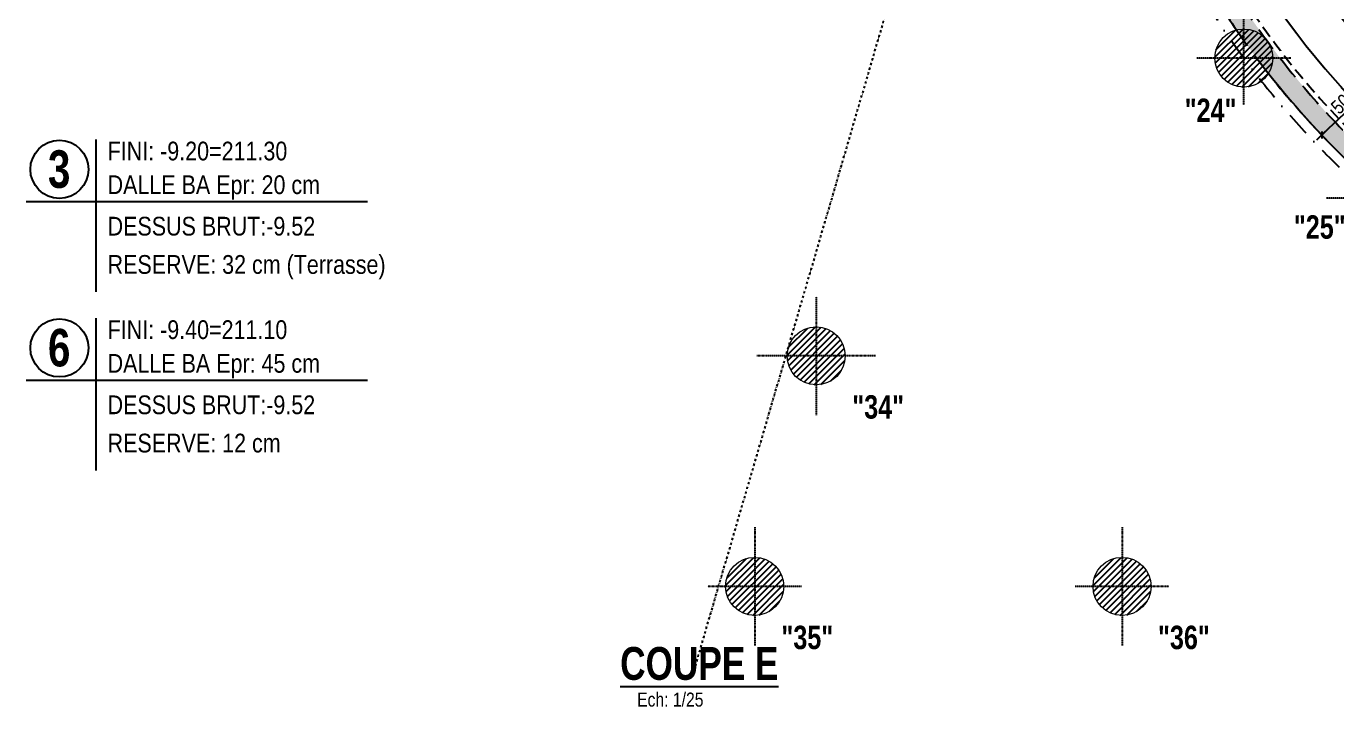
# Model space of a CAD drawing. Header units: millimetres. Extents: x 0 to 22237, y -21919 to -17719.
# Drawn here: x 13607 to 15005, y -20964 to -20237 of the extents above; entities that cross this region are included whole.
import ezdxf
from ezdxf.enums import TextEntityAlignment as Align

# ---------------------------------------------------------------- set-up
doc = ezdxf.new("R2010")
doc.units = ezdxf.units.MM
doc.linetypes.add('CACHEX2', pattern=[19.05, 12.7, -6.35])
doc.linetypes.add('TIRETPTX2', pattern=[50.8, 25.4, -12.7, 0, -12.7])
for name, color, linetype in [('01_cote_gen', 4, 'Continuous'), ('01_linteaux', 2, 'Continuous'), ('01_murs_sup', 2, 'CACHEX2'), ('01_poch_murs', 253, 'Continuous'), ('01_texte', 230, 'Continuous'), ('AA_COTES', 2, 'Continuous')]:
    doc.layers.add(name, color=color, linetype=linetype)
doc.layers.add('01_PIEUX', color=5, linetype='Continuous', lineweight=60)
doc.styles.add('ARIAL NA', font='ARIALN.TTF')
doc.styles.add('impact', font='impact.ttf')
doc.styles.add('MATTE_TXT', font='arial.ttf')
doc.styles.add('STYLE2', font='ARIALN.TTF')
doc.dimstyles.new('JB50', dxfattribs={"dimscale": 0.1, "dimtxt": 150, "dimasz": 15, "dimexe": 0.1, "dimexo": 0.1, "dimgap": 0.09, "dimtad": 1, "dimdec": 1, "dimdsep": 46, "dimtxsty": 'STYLE2', "dimblk1": 'BOND_G', "dimblk2": 'BOND_D', "dimsah": 1, "dimcen": 1.5, "dimdle": 0.01, "dimse1": 1, "dimse2": 1, "dimclrd": 4, "dimclre": 2, "dimclrt": 6, "dimazin": 2, "dimtfac": 2.333333, "dimtdec": 1, "dimtix": 1, "dimtmove": 2, "dimatfit": 3, "dimldrblk": 'BOND_G', "dimfxl": 1, "dimtolj": 1, "dimtzin": 0, "dimarcsym": 0})

# ---------------------------------------------------------------- blocks, each defined once
blk = doc.blocks.new('BOND_G')
at = {"layer": 'AA_COTES', "color": 0}
for p, q in [((0, -5), (0, 15)), ((5, 0), (-5, 0)), ((1.77, 1.77), (-1.77, -1.77))]:
    blk.add_line(p, q, dxfattribs=at)
blk = doc.blocks.new('BOND_D')
at = {"layer": 'AA_COTES', "color": 0}
for p, q in [((5, 0), (-5, 0)), ((-1.77, -1.77), (1.77, 1.77)), ((0, 5), (0, -15))]:
    blk.add_line(p, q, dxfattribs=at)
blk = doc.blocks.new('*D1908')
at = {"layer": '01_cote_gen', "color": 4, "lineweight": -2, "ltscale": 3, "transparency": 16777216}
blk.add_line((15024.1, -20320), (14990, -20352.3), dxfattribs=at)
at = {"layer": 'Defpoints', "color": 0, "ltscale": 3, "transparency": 16777216}
for p in [(15022.5, -20316), (14986.1, -20350.4), (14988.9, -20353.3)]:
    blk.add_point(p, dxfattribs=at)
at = {"layer": '01_cote_gen', "color": 4, "lineweight": -2, "ltscale": 3, "transparency": 16777216, "xscale": 1.5, "yscale": 1.5, "zscale": 1.5}
for name, p, rotation in [('BOND_G', (15025.2, -20318.9), 43.38451321349023), ('BOND_D', (14988.9, -20353.3), 223.3845132134902)]:
    blk.add_blockref(name, p, dxfattribs=dict(at, rotation=rotation))
at = {"layer": '01_cote_gen', "color": 6, "ltscale": 3, "transparency": 16777216, "insert": (15009.3, -20320.3), "char_height": 15, "attachment_point": 5, "rotation": 43.3845, "style": 'STYLE2'}
blk.add_mtext('\\A1;50', dxfattribs=at)

msp = doc.modelspace()

# ---------------------------------------------------------------- hatches: boundary and pattern name
at = {"layer": '01_murs_sup'}
h = msp.add_hatch(dxfattribs=at)
h.set_pattern_fill('DASH', color=256, scale=2.5, angle=135)
h.set_pattern_definition([(135, (-53.299, 4582.9386), (-11.2253202, 9e-16), [7.9375, -7.9375])])
h.paths.add_polyline_path([(16702.22, -17921.97), (16121.62, -17921.97, 0.3086562), (14990.88, -18752.71), (14784.2, -19435.8, 0.8815934), (16413.22, -20219.3), (16413.22, -20305), (16517.22, -20305), (16517.22, -20174.96), (17705.22, -20174.96), (17705.22, -19646.96), (17685.22, -19646.96), (17685.22, -20149.96), (17128.22, -20149.96), (17128.22, -19646.96), (17108.22, -19646.96), (17108.22, -20149.96), (16517.22, -20149.96), (16517.22, -19646.98), (16497.22, -19646.98), (16497.22, -20149.96), (16413.22, -20149.96), (16413.22, -20181.42, -0.8977307), (14803.26, -19441.87), (15009.9, -18758.93, -0.3084793), (16121.97, -17941.97), (16702.22, -17941.97)])
h.paths.add_polyline_path([(16497.22, -20175), (16497.22, -20285), (16433.22, -20285), (16433.22, -20175)], flags=16)
at = {"layer": '01_poch_murs'}
h = msp.add_hatch(dxfattribs=at)
h.set_pattern_fill('ANSI31', color=256, scale=1.5)
h.set_pattern_definition([(45, (-3302.969, -11567.985), (-3.367596, 3.367596), [])])
h.paths.add_polyline_path([(14905.72, -20240.25, 0.4142136), (14874.72, -20271.25), (14905.72, -20271.25)])
h.paths.add_polyline_path([(14905.72, -20271.25), (14874.72, -20271.25, 0.4142136), (14905.72, -20302.25)])
h.paths.add_polyline_path([(14905.72, -20240.25), (14905.72, -20271.25), (14936.72, -20271.25, 0.4142136)])
h.paths.add_polyline_path([(14936.72, -20271.25), (14905.72, -20271.25), (14905.72, -20302.25, 0.4142136)])
h = msp.add_hatch(dxfattribs=at)
h.set_pattern_fill('ANSI31', color=256, scale=1.5)
h.set_pattern_definition([(45, (-3759.2744, -11885.8542), (-3.367596, 3.367596), [])])
h.paths.add_polyline_path([(14449.42, -20558.12, 0.4142136), (14418.42, -20589.12), (14449.42, -20589.12)])
h.paths.add_polyline_path([(14449.42, -20589.12), (14418.42, -20589.12, 0.4142136), (14449.42, -20620.12)])
h.paths.add_polyline_path([(14449.42, -20558.12), (14449.42, -20589.12), (14480.42, -20589.12, 0.4142136)])
h.paths.add_polyline_path([(14480.42, -20589.12), (14449.42, -20589.12), (14449.42, -20620.12, 0.4142136)])
h = msp.add_hatch(dxfattribs=at)
h.set_pattern_fill('ANSI31', color=256, scale=1.5)
h.set_pattern_definition([(45, (-3824.8825, -12131.8774), (-3.367596, 3.367596), [])])
h.paths.add_polyline_path([(14383.81, -20804.15, 0.4142136), (14352.81, -20835.15), (14383.81, -20835.15)])
h.paths.add_polyline_path([(14383.81, -20835.15), (14352.81, -20835.15, 0.4142136), (14383.81, -20866.15)])
h.paths.add_polyline_path([(14383.81, -20804.15), (14383.81, -20835.15), (14414.81, -20835.15, 0.4142136)])
h.paths.add_polyline_path([(14414.81, -20835.15), (14383.81, -20835.15), (14383.81, -20866.15, 0.4142136)])
h = msp.add_hatch(dxfattribs=at)
h.set_pattern_fill('ANSI31', color=256, scale=1.5)
h.set_pattern_definition([(45, (-3432.8646, -12131.8774), (-3.367596, 3.367596), [])])
h.paths.add_polyline_path([(14775.83, -20804.15, 0.4142136), (14744.83, -20835.15), (14775.83, -20835.15)])
h.paths.add_polyline_path([(14775.83, -20835.15), (14744.83, -20835.15, 0.4142136), (14775.83, -20866.15)])
h.paths.add_polyline_path([(14775.83, -20804.15), (14775.83, -20835.15), (14806.83, -20835.15, 0.4142136)])
h.paths.add_polyline_path([(14806.83, -20835.15), (14775.83, -20835.15), (14775.83, -20866.15, 0.4142136)])

# ---------------------------------------------------------------- linework, layer by layer
at = {"layer": '01_linteaux', "linetype": 'TIRETPTX2', "ltscale": 0.01}
for p, q in [((14905.72, -20321.25), (14905.72, -20221.25)), ((14955.72, -20271.25), (14855.72, -20271.25)), ((15093.83, -20420.91), (14993.83, -20420.91)), ((14449.52, -20525.96), (14449.32, -20652.28)), ((14512.58, -20589.12), (14386.26, -20589.12)), ((14383.81, -20771.99), (14383.81, -20898.3)), ((14776.03, -20771.99), (14775.83, -20898.3)), ((14433.71, -20835.15), (14333.71, -20835.15)), ((14825.83, -20835.15), (14725.83, -20835.15))]:
    msp.add_line(p, q, dxfattribs=at)
at = {"layer": '01_linteaux', "linetype": 'TIRETPTX2'}
msp.add_arc((15648.21, -19724.62), 922, 186.43891, 325.96034, dxfattribs=at)
at = {"layer": '01_linteaux', "linetype": 'CACHEX2'}
msp.add_arc((15648.21, -19724.62), 886, 190.7667, 329.57809, dxfattribs=at)
at = {"layer": '01_linteaux'}
for radius, start, end in [(861, 190.90223, 330.39894), (911, 210.33993, 214.54921), (911, 218.17319, 227.22976)]:
    msp.add_arc((15648.21, -19724.62), radius, start, end, dxfattribs=at)
at = {"layer": '01_linteaux', "color": 5, "linetype": 'TIRETPTX2', "ltscale": 0.1}
msp.add_open_spline([(14320.56, -20920.15), (14468.28, -20413.96), (14616.01, -19907.78)], degree=2, dxfattribs=at)
at = {"layer": '01_murs_sup', "ltscale": 2}
for radius, start, end in [(911.01, 161.51576, 327.11251), (891.01, 161.49731, 329.1585)]:
    msp.add_arc((15648.21, -19724.63), radius, start, end, dxfattribs=at)
at = {"layer": '01_PIEUX', "linetype": 'Continuous', "lineweight": 5}
for centre in [(14905.72, -20271.25), (14449.42, -20589.12), (14383.81, -20835.15), (14775.83, -20835.15)]:
    msp.add_circle(centre, 31, dxfattribs=at)
at = {"layer": '01_texte'}
for p, q in [((13680.72, -20358.06), (13680.72, -20520.7)), ((13606.55, -20424.44), (13970.87, -20424.44)), ((13680.72, -20548.7), (13680.72, -20711.35)), ((13606.55, -20615.09), (13970.87, -20615.09))]:
    msp.add_line(p, q, dxfattribs=at)
for centre in [(13642, -20390.03), (13642, -20580.68)]:
    msp.add_circle(centre, 30.98, dxfattribs=at)
msp.add_arc((15648.21, -19724.62), 813.09, 191.17929, 327.85467, dxfattribs=at)

# ---------------------------------------------------------------- texts
at = {"layer": '01_texte', "style": 'impact'}
for s, p in [('"24"', (14870.26, -20346.98)), ('"25"', (14986.75, -20471.57)), ('"34"', (14515.56, -20663.58)), ('"35"', (14439.95, -20909.61)), ('"36"', (14841.77, -20909.61))]:
    msp.add_text(s, height=25, rotation=0, dxfattribs=at).set_placement(p, align=Align.BOTTOM_CENTER)
at = {"layer": '01_texte', "style": 'ARIAL NA'}
for s, p in [('FINI: -9.20=211.30', (13693.42, -20380.5)), ('DALLE BA Epr: 20 cm', (13693.42, -20416.46)), ('DESSUS BRUT:-9.52', (13693.42, -20460.7)), ('RESERVE: 32 cm (Terrasse)', (13693.42, -20501.55)), ('FINI: -9.40=211.10', (13693.42, -20571.14)), ('DALLE BA Epr: 45 cm', (13693.42, -20607.1)), ('DESSUS BRUT:-9.52', (13693.42, -20651.35)), ('RESERVE: 12 cm', (13693.42, -20692.19))]:
    msp.add_text(s, height=20, dxfattribs=at).set_placement(p)
at = {"layer": '01_texte', "style": 'impact'}
for s, p in [('3', (13653.65, -20421.73)), ('6', (13653.65, -20612.37))]:
    msp.add_text(s, height=40, dxfattribs=at).set_placement(p, align=Align.BOTTOM_RIGHT)
msp.add_text('%%UCOUPE E', height=35, dxfattribs=at).set_placement((14324.78, -20945.4), align=Align.BOTTOM_CENTER)
at = {"layer": '01_texte', "style": 'MATTE_TXT', "width": 0.8}
msp.add_text('Ech: 1/25', height=15, dxfattribs=at).set_placement((14293.75, -20967.96), align=Align.BOTTOM_CENTER)

# ---------------------------------------------------------------- dimensions: what is measured, and where the dimension line sits
at = {"layer": '01_cote_gen', "ltscale": 3}
dim = msp.add_linear_dim(base=(14988.87, -20353.29), p1=(15022.46, -20316.04), p2=(14986.13, -20350.38), angle=223.38451, dimstyle='JB50', dxfattribs=at)
dim.commit()
dim.dimension.update_dxf_attribs({"geometry": '*D1908', "text_midpoint": (15009.33, -20320.32), "dimtype": 161})

doc.saveas('drawing.dxf')
